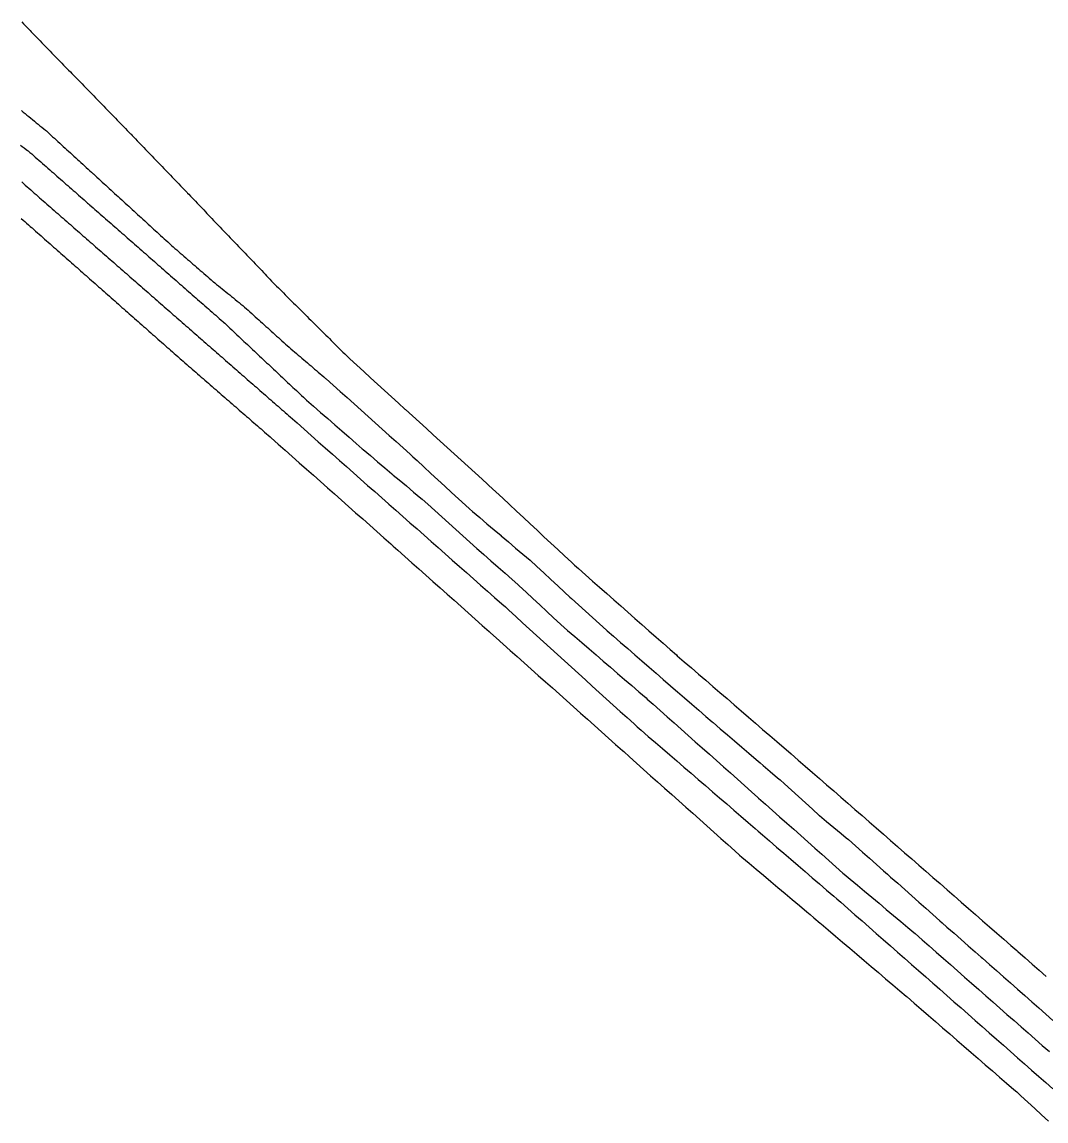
# Model space of a CAD drawing. Extents: x 6451167 to 6455043, y 1871096 to 1873438.
# Drawn here: x 6451594 to 6452021, y 1872598.3 to 1873056.3 of the extents above; entities that cross this region are included whole.
import ezdxf

# ---------------------------------------------------------------- set-up
doc = ezdxf.new("R2010")
doc.units = 0
doc.header["$LTSCALE"] = 100
doc.header["$MEASUREMENT"] = 0
for name, color, linetype in [('seg003', 1, 'CONTINUOUS'), ('seg008', 1, 'CONTINUOUS'), ('seg009', 1, 'CONTINUOUS')]:
    doc.layers.add(name, color=color, linetype=linetype)

msp = doc.modelspace()

# ---------------------------------------------------------------- linework, layer by layer
at = {"layer": 'seg003'}
for points in [[(6451730.67, 1872915.87), (6451733.57, 1872913.23), (6451736.47, 1872910.6), (6451739.37, 1872907.96), (6451742.27, 1872905.33), (6451745.18, 1872902.69), (6451748.08, 1872900.06), (6451750.98, 1872897.42), (6451753.68, 1872894.97), (6451753.88, 1872894.79), (6451756.78, 1872892.16), (6451759.68, 1872889.52), (6451762.59, 1872886.89), (6451765.49, 1872884.25), (6451768.39, 1872881.62), (6451771.29, 1872878.98), (6451774.19, 1872876.35), (6451777.1, 1872873.71), (6451780, 1872871.08), (6451782.9, 1872868.44), (6451785.8, 1872865.81), (6451788.15, 1872863.67), (6451788.7, 1872863.17), (6451791.57, 1872860.5), (6451794.43, 1872857.83), (6451797.3, 1872855.15), (6451800.17, 1872852.48), (6451803.04, 1872849.81), (6451805.91, 1872847.14), (6451808.77, 1872844.47), (6451811.64, 1872841.8), (6451814.51, 1872839.13), (6451817.38, 1872836.45), (6451820.25, 1872833.78), (6451823.11, 1872831.11), (6451824.32, 1872829.99), (6451826.02, 1872828.49), (6451828.97, 1872825.9), (6451831.91, 1872823.3), (6451834.85, 1872820.71), (6451837.79, 1872818.12), (6451840.73, 1872815.53), (6451843.67, 1872812.94), (6451846.61, 1872810.35), (6451849.55, 1872807.76), (6451852.49, 1872805.16), (6451855.43, 1872802.57), (6451858.37, 1872799.98), (6451861.31, 1872797.39), (6451864.25, 1872794.8), (6451866.85, 1872792.51), (6451867.2, 1872792.21), (6451870.16, 1872789.65), (6451873.13, 1872787.09), (6451876.1, 1872784.53), (6451879.07, 1872781.98), (6451882.04, 1872779.42), (6451885.01, 1872776.86), (6451887.98, 1872774.3), (6451890.95, 1872771.74), (6451893.92, 1872769.18), (6451896.89, 1872766.62), (6451899.85, 1872764.07), (6451902.82, 1872761.51), (6451905.79, 1872758.95), (6451908.76, 1872756.39), (6451911.73, 1872753.83), (6451912.56, 1872753.11), (6451914.69, 1872751.26), (6451917.65, 1872748.69), (6451920.61, 1872746.12), (6451923.56, 1872743.55), (6451926.52, 1872740.97), (6451929.48, 1872738.4), (6451932.44, 1872735.83), (6451935.39, 1872733.26), (6451938.35, 1872730.68), (6451941.31, 1872728.11), (6451944.27, 1872725.54), (6451947.22, 1872722.97), (6451950.18, 1872720.4), (6451953.14, 1872717.82), (6451956.09, 1872715.25), (6451959.05, 1872712.68), (6451959.3, 1872712.46), (6451962.01, 1872710.1), (6451964.96, 1872707.53), (6451967.91, 1872704.95), (6451970.87, 1872702.37), (6451973.82, 1872699.8), (6451976.77, 1872697.22), (6451979.73, 1872694.64), (6451982.68, 1872692.07), (6451985.63, 1872689.49), (6451988.59, 1872686.91), (6451991.54, 1872684.34), (6451994.49, 1872681.76), (6451997.45, 1872679.18), (6452000.4, 1872676.61), (6452003.35, 1872674.03), (6452006.31, 1872671.45), (6452008.77, 1872669.31), (6452009.26, 1872668.88), (6452012.21, 1872666.3), (6452015.17, 1872663.72), (6452018.12, 1872661.15), (6452021.07, 1872658.57)], [(6451720.77, 1872907.59), (6451723.69, 1872904.97), (6451726.61, 1872902.35), (6451729.53, 1872899.74), (6451732.45, 1872897.12), (6451735.38, 1872894.5), (6451738.3, 1872891.88), (6451741.22, 1872889.26), (6451744.14, 1872886.64), (6451747.07, 1872884.02), (6451749.99, 1872881.4), (6451752.91, 1872878.78), (6451755.83, 1872876.16), (6451756.99, 1872875.13), (6451758.73, 1872873.52), (6451761.61, 1872870.86), (6451764.5, 1872868.19), (6451767.38, 1872865.53), (6451770.26, 1872862.87), (6451773.15, 1872860.2), (6451776.03, 1872857.54), (6451778.91, 1872854.88), (6451780.54, 1872853.37), (6451781.84, 1872852.27), (6451784.84, 1872849.74), (6451787.84, 1872847.2), (6451790.83, 1872844.67), (6451793.73, 1872842.22), (6451793.83, 1872842.13), (6451796.83, 1872839.6), (6451799.83, 1872837.07), (6451802.82, 1872834.54), (6451805.82, 1872832.01), (6451805.86, 1872831.98), (6451808.71, 1872829.35), (6451811.59, 1872826.68), (6451814.47, 1872824.01), (6451817.35, 1872821.35), (6451820.23, 1872818.68), (6451822.48, 1872816.6), (6451823.11, 1872816.02), (6451826.02, 1872813.39), (6451828.94, 1872810.76), (6451831.85, 1872808.13), (6451834.76, 1872805.5), (6451837.67, 1872802.87), (6451838.01, 1872802.57), (6451840.63, 1872800.29), (6451843.59, 1872797.72), (6451846.55, 1872795.14), (6451849.52, 1872792.57), (6451852.48, 1872790), (6451855.45, 1872787.43), (6451858.41, 1872784.86), (6451861.37, 1872782.28), (6451864.34, 1872779.71), (6451864.58, 1872779.5), (6451867.31, 1872777.14), (6451870.27, 1872774.58), (6451873.24, 1872772.01), (6451876.21, 1872769.45), (6451879.18, 1872766.88), (6451881.75, 1872764.66), (6451882.15, 1872764.31), (6451885.13, 1872761.76), (6451888.12, 1872759.21), (6451891.1, 1872756.66), (6451894.08, 1872754.11), (6451897.07, 1872751.56), (6451900.05, 1872749.01), (6451901.83, 1872747.49), (6451903.03, 1872746.46), (6451906.01, 1872743.91), (6451909, 1872741.36), (6451910.1, 1872740.41), (6451911.93, 1872738.76), (6451914.84, 1872736.12), (6451917.75, 1872733.49), (6451920.66, 1872730.85), (6451923.57, 1872728.22), (6451926.4, 1872725.65), (6451926.48, 1872725.59), (6451929.5, 1872723.09), (6451932.53, 1872720.59), (6451935.56, 1872718.09), (6451937.66, 1872716.35), (6451938.55, 1872715.56), (6451941.49, 1872712.96), (6451944.43, 1872710.36), (6451947.37, 1872707.76), (6451950.28, 1872705.18), (6451950.3, 1872705.15), (6451953.24, 1872702.55), (6451954.87, 1872701.1), (6451956.18, 1872699.95), (6451959.12, 1872697.35), (6451962.05, 1872694.74), (6451964.99, 1872692.14), (6451967.93, 1872689.54), (6451970.86, 1872686.94), (6451973.8, 1872684.33), (6451976.74, 1872681.73), (6451977.69, 1872680.89), (6451979.68, 1872679.14), (6451982.63, 1872676.54), (6451985.58, 1872673.95), (6451988.52, 1872671.36), (6451991.47, 1872668.77), (6451993.98, 1872666.56), (6451994.42, 1872666.18), (6451997.36, 1872663.58), (6452000.31, 1872660.99), (6452003.26, 1872658.4), (6452006.2, 1872655.81), (6452009.13, 1872653.23), (6452009.15, 1872653.22), (6452012.08, 1872650.61), (6452015.01, 1872648), (6452017.94, 1872645.39), (6452020.87, 1872642.78), (6452023.8, 1872640.17)], [(6451712.6, 1872898.72), (6451715.56, 1872896.14), (6451718.52, 1872893.57), (6451721.48, 1872890.99), (6451724.44, 1872888.42), (6451727.4, 1872885.84), (6451730.36, 1872883.27), (6451733.33, 1872880.69), (6451735.9, 1872878.46), (6451736.29, 1872878.12), (6451739.27, 1872875.58), (6451742.26, 1872873.03), (6451745.24, 1872870.48), (6451748.23, 1872867.94), (6451748.76, 1872867.48), (6451751.24, 1872865.42), (6451754.26, 1872862.92), (6451757.28, 1872860.41), (6451760.29, 1872857.9), (6451760.9, 1872857.4), (6451763.23, 1872855.3), (6451766.14, 1872852.67), (6451769.06, 1872850.05), (6451771.97, 1872847.42), (6451774.88, 1872844.79), (6451777.8, 1872842.16), (6451780.71, 1872839.54), (6451783.63, 1872836.91), (6451784.43, 1872836.18), (6451786.57, 1872834.31), (6451789.52, 1872831.73), (6451792.48, 1872829.15), (6451795.43, 1872826.57), (6451798.38, 1872823.98), (6451800.78, 1872821.89), (6451801.32, 1872821.38), (6451804.19, 1872818.71), (6451807.06, 1872816.03), (6451809.93, 1872813.35), (6451812.8, 1872810.68), (6451815.67, 1872808), (6451818.53, 1872805.33), (6451818.6, 1872805.27), (6451821.5, 1872802.76), (6451824.48, 1872800.2), (6451827.45, 1872797.64), (6451830.42, 1872795.08), (6451833.39, 1872792.52), (6451836.37, 1872789.96), (6451839.34, 1872787.4), (6451842.31, 1872784.84), (6451845.28, 1872782.28), (6451848.26, 1872779.72), (6451851.23, 1872777.16), (6451854.2, 1872774.59), (6451854.73, 1872774.14), (6451857.14, 1872772), (6451860.07, 1872769.39), (6451863, 1872766.78), (6451865.94, 1872764.17), (6451868.87, 1872761.57), (6451871.8, 1872758.96), (6451874.73, 1872756.35), (6451877.66, 1872753.75), (6451880.6, 1872751.14), (6451883.53, 1872748.53), (6451886.46, 1872745.92), (6451889.39, 1872743.32), (6451892.32, 1872740.71), (6451895.25, 1872738.1), (6451898.19, 1872735.5), (6451900.83, 1872733.15), (6451901.12, 1872732.89), (6451904.05, 1872730.28), (6451906.98, 1872727.68), (6451909.91, 1872725.07), (6451912.85, 1872722.46), (6451915.78, 1872719.85), (6451918.71, 1872717.25), (6451921.64, 1872714.64), (6451924.57, 1872712.03), (6451927.51, 1872709.43), (6451930.44, 1872706.82), (6451933.37, 1872704.21), (6451936.3, 1872701.6), (6451936.81, 1872701.15), (6451939.3, 1872699.07), (6451942.31, 1872696.56), (6451945.32, 1872694.04), (6451948.33, 1872691.53), (6451951.34, 1872689.01), (6451954.35, 1872686.5), (6451957.36, 1872683.98), (6451960.37, 1872681.46), (6451963.38, 1872678.95), (6451965.83, 1872676.9), (6451966.38, 1872676.42), (6451969.33, 1872673.83), (6451972.28, 1872671.24), (6451975.22, 1872668.65), (6451978.17, 1872666.06), (6451981.12, 1872663.47), (6451984.07, 1872660.88), (6451987.01, 1872658.29), (6451989.96, 1872655.7), (6451992.91, 1872653.11), (6451995.85, 1872650.52), (6451998.8, 1872647.93), (6451998.88, 1872647.86), (6452001.75, 1872645.34), (6452004.69, 1872642.75), (6452007.64, 1872640.16), (6452010.59, 1872637.57), (6452013.54, 1872634.98), (6452016.48, 1872632.39), (6452019.43, 1872629.8), (6452022.38, 1872627.21)], [(6451705.76, 1872891.76), (6451708.7, 1872889.17), (6451711.65, 1872886.57), (6451714.59, 1872883.97), (6451717.53, 1872881.37), (6451720.47, 1872878.78), (6451723.41, 1872876.18), (6451726.36, 1872873.58), (6451729.3, 1872870.99), (6451732.24, 1872868.39), (6451735.18, 1872865.79), (6451738.12, 1872863.19), (6451741.06, 1872860.6), (6451744.01, 1872858), (6451746.84, 1872855.5), (6451746.95, 1872855.4), (6451749.89, 1872852.81), (6451752.83, 1872850.21), (6451755.77, 1872847.61), (6451758.72, 1872845.01), (6451761.66, 1872842.42), (6451764.6, 1872839.82), (6451767.54, 1872837.22), (6451770.48, 1872834.63), (6451773.42, 1872832.03), (6451776.37, 1872829.43), (6451779.31, 1872826.84), (6451782.25, 1872824.24), (6451785.19, 1872821.64), (6451788.13, 1872819.04), (6451791.07, 1872816.45), (6451794.02, 1872813.85), (6451795.55, 1872812.5), (6451796.94, 1872811.23), (6451799.85, 1872808.59), (6451802.75, 1872805.96), (6451805.65, 1872803.32), (6451808.56, 1872800.68), (6451811.46, 1872798.04), (6451814.37, 1872795.4), (6451817.27, 1872792.76), (6451820.18, 1872790.12), (6451823.08, 1872787.48), (6451825.99, 1872784.85), (6451828.89, 1872782.21), (6451831.8, 1872779.57), (6451834.7, 1872776.93), (6451837.61, 1872774.29), (6451840.51, 1872771.65), (6451843.41, 1872769.01), (6451846.32, 1872766.38), (6451849.22, 1872763.74), (6451850.54, 1872762.54), (6451852.17, 1872761.14), (6451855.14, 1872758.58), (6451858.11, 1872756.02), (6451861.09, 1872753.46), (6451864.06, 1872750.9), (6451867.03, 1872748.33), (6451870, 1872745.77), (6451872.98, 1872743.21), (6451875.95, 1872740.65), (6451878.92, 1872738.09), (6451881.9, 1872735.53), (6451884.87, 1872732.97), (6451887.84, 1872730.41), (6451890.82, 1872727.84), (6451893.79, 1872725.28), (6451896.76, 1872722.72), (6451899.74, 1872720.16), (6451900.92, 1872719.14), (6451902.71, 1872717.6), (6451905.68, 1872715.04), (6451908.66, 1872712.48), (6451911.63, 1872709.92), (6451914.61, 1872707.36), (6451917.58, 1872704.8), (6451920.55, 1872702.24), (6451923.53, 1872699.68), (6451926.5, 1872697.12), (6451929.48, 1872694.56), (6451932.45, 1872692), (6451933.77, 1872690.87), (6451935.41, 1872689.43), (6451938.36, 1872686.84), (6451941.31, 1872684.25), (6451944.26, 1872681.66), (6451947.21, 1872679.07), (6451950.16, 1872676.48), (6451953.11, 1872673.9), (6451956.06, 1872671.31), (6451959.01, 1872668.72), (6451961.96, 1872666.13), (6451964.91, 1872663.54), (6451967.86, 1872660.95), (6451970.81, 1872658.36), (6451973.75, 1872655.78), (6451974.5, 1872655.12), (6451976.7, 1872653.18), (6451979.65, 1872650.59), (6451982.59, 1872648), (6451985.53, 1872645.4), (6451988.48, 1872642.81), (6451991.42, 1872640.21), (6451994.37, 1872637.62), (6451997.31, 1872635.03), (6452000.26, 1872632.43), (6452003.2, 1872629.84), (6452006.15, 1872627.25), (6452009.09, 1872624.65), (6452012.04, 1872622.06), (6452014.98, 1872619.46), (6452017.93, 1872616.87), (6452020.87, 1872614.28), (6452023.82, 1872611.68)], [(6451697.89, 1872883), (6451700.82, 1872880.4), (6451703.76, 1872877.8), (6451706.69, 1872875.2), (6451709.63, 1872872.59), (6451712.57, 1872869.99), (6451715.5, 1872867.39), (6451718.44, 1872864.79), (6451721.37, 1872862.19), (6451724.31, 1872859.59), (6451727.24, 1872856.98), (6451730.18, 1872854.38), (6451733.11, 1872851.78), (6451736.05, 1872849.18), (6451738.98, 1872846.58), (6451741.92, 1872843.98), (6451744.85, 1872841.37), (6451747.79, 1872838.77), (6451748.8, 1872837.87), (6451750.72, 1872836.17), (6451753.65, 1872833.56), (6451756.58, 1872830.95), (6451759.51, 1872828.34), (6451762.44, 1872825.73), (6451765.36, 1872823.12), (6451768.29, 1872820.51), (6451771.22, 1872817.9), (6451774.15, 1872815.29), (6451777.08, 1872812.68), (6451780.01, 1872810.07), (6451782.93, 1872807.46), (6451785.86, 1872804.85), (6451788.79, 1872802.24), (6451789.33, 1872801.76), (6451791.72, 1872799.63), (6451794.65, 1872797.02), (6451797.57, 1872794.41), (6451800.5, 1872791.8), (6451803.43, 1872789.19), (6451806.35, 1872786.58), (6451809.28, 1872783.96), (6451812.21, 1872781.35), (6451815.13, 1872778.74), (6451818.06, 1872776.13), (6451820.99, 1872773.52), (6451823.91, 1872770.91), (6451826.84, 1872768.3), (6451829.77, 1872765.69), (6451832.7, 1872763.07), (6451835.62, 1872760.46), (6451838.55, 1872757.85), (6451841.48, 1872755.24), (6451844.4, 1872752.63), (6451844.87, 1872752.21), (6451847.33, 1872750.02), (6451850.26, 1872747.41), (6451853.18, 1872744.8), (6451856.11, 1872742.18), (6451859.04, 1872739.57), (6451861.96, 1872736.96), (6451864.89, 1872734.35), (6451867.82, 1872731.74), (6451870.75, 1872729.13), (6451873.67, 1872726.52), (6451876.6, 1872723.91), (6451879.53, 1872721.29), (6451882.45, 1872718.68), (6451885.38, 1872716.07), (6451888.31, 1872713.46), (6451891.23, 1872710.85), (6451893.18, 1872709.11), (6451894.19, 1872708.27), (6451897.18, 1872705.74), (6451900.18, 1872703.21), (6451903.18, 1872700.68), (6451906.18, 1872698.15), (6451909.18, 1872695.62), (6451912.18, 1872693.1), (6451915.18, 1872690.57), (6451918.18, 1872688.04), (6451921.18, 1872685.51), (6451922.62, 1872684.29), (6451924.17, 1872682.98), (6451926.82, 1872680.76), (6451927.17, 1872680.45), (6451930.16, 1872677.91), (6451933.15, 1872675.37), (6451936.14, 1872672.84), (6451939.13, 1872670.3), (6451942.12, 1872667.76), (6451945.11, 1872665.22), (6451948.1, 1872662.68), (6451951.09, 1872660.14), (6451954.08, 1872657.6), (6451957.07, 1872655.06), (6451960.06, 1872652.52), (6451962.6, 1872650.36), (6451963.04, 1872649.98), (6451966.01, 1872647.41), (6451968.97, 1872644.84), (6451971.94, 1872642.27), (6451974.9, 1872639.71), (6451977.87, 1872637.14), (6451980.83, 1872634.57), (6451983.8, 1872632), (6451986.77, 1872629.44), (6451989.73, 1872626.87), (6451992.7, 1872624.3), (6451995.66, 1872621.73), (6451998.63, 1872619.17), (6452001.59, 1872616.6), (6452004.56, 1872614.03), (6452007.52, 1872611.46), (6452008.76, 1872610.39), (6452010.45, 1872608.85), (6452013.35, 1872606.21), (6452016.25, 1872603.57), (6452019.15, 1872600.93), (6452022.05, 1872598.29)]]:
    msp.add_lwpolyline(points, dxfattribs=at)
at = {"layer": 'seg008'}
for points in [[(6451593.76, 1873019.39), (6451594.53, 1873018.76), (6451595.31, 1873018.12), (6451596.08, 1873017.49), (6451596.85, 1873016.86), (6451597.63, 1873016.22), (6451598.4, 1873015.59), (6451599.17, 1873014.95), (6451599.95, 1873014.32), (6451600.72, 1873013.69), (6451601.49, 1873013.05), (6451602.27, 1873012.42), (6451603.04, 1873011.79), (6451603.82, 1873011.15), (6451604.15, 1873010.88), (6451604.57, 1873010.5), (6451605.31, 1873009.82), (6451606.05, 1873009.15), (6451606.78, 1873008.47), (6451607.52, 1873007.8), (6451608.26, 1873007.12), (6451609, 1873006.45), (6451609.74, 1873005.77), (6451610.47, 1873005.1), (6451611.21, 1873004.42), (6451611.95, 1873003.75), (6451612.69, 1873003.07), (6451613.43, 1873002.4), (6451614.16, 1873001.72), (6451614.9, 1873001.05), (6451615.64, 1873000.37), (6451616.38, 1872999.7), (6451617.12, 1872999.03), (6451617.85, 1872998.35), (6451618.59, 1872997.68), (6451619.33, 1872997), (6451620.07, 1872996.33), (6451620.81, 1872995.65), (6451621.54, 1872994.98), (6451622.28, 1872994.3), (6451623.02, 1872993.63), (6451623.69, 1872993.02), (6451623.76, 1872992.95), (6451624.5, 1872992.28), (6451625.23, 1872991.6), (6451625.97, 1872990.93), (6451626.71, 1872990.25), (6451627.45, 1872989.58), (6451628.19, 1872988.9), (6451628.93, 1872988.23), (6451629.66, 1872987.55), (6451630.4, 1872986.88), (6451631.14, 1872986.21), (6451631.88, 1872985.53), (6451632.62, 1872984.86), (6451633.35, 1872984.18), (6451634.09, 1872983.51), (6451634.83, 1872982.83), (6451635.57, 1872982.16), (6451636.31, 1872981.48), (6451636.47, 1872981.33), (6451637.04, 1872980.81), (6451637.78, 1872980.13), (6451638.52, 1872979.46), (6451639.26, 1872978.78), (6451640, 1872978.11), (6451640.73, 1872977.43), (6451641.47, 1872976.76), (6451642.21, 1872976.08), (6451642.95, 1872975.41), (6451643.69, 1872974.74), (6451644.42, 1872974.06), (6451645.16, 1872973.39), (6451645.9, 1872972.71), (6451646.64, 1872972.04), (6451647.38, 1872971.36), (6451648.12, 1872970.69), (6451648.85, 1872970.01), (6451649.59, 1872969.34), (6451650.33, 1872968.66), (6451651.07, 1872967.99), (6451651.81, 1872967.31), (6451652.54, 1872966.64), (6451653.28, 1872965.96), (6451654.02, 1872965.29), (6451654.76, 1872964.61), (6451655.5, 1872963.94), (6451656.23, 1872963.26), (6451656.35, 1872963.15), (6451656.99, 1872962.61), (6451657.74, 1872961.95), (6451658.5, 1872961.29), (6451659.25, 1872960.64), (6451660.01, 1872959.98), (6451660.76, 1872959.33), (6451661.52, 1872958.67), (6451662.27, 1872958.02), (6451663.03, 1872957.36), (6451663.78, 1872956.71), (6451664.54, 1872956.05), (6451665.29, 1872955.39), (6451666.05, 1872954.74), (6451666.8, 1872954.08), (6451667.56, 1872953.43), (6451668.31, 1872952.77), (6451669.07, 1872952.12), (6451669.82, 1872951.46), (6451670.58, 1872950.8), (6451671.33, 1872950.15), (6451672.09, 1872949.49), (6451672.84, 1872948.84), (6451673.6, 1872948.18), (6451673.89, 1872947.93), (6451674.37, 1872947.54), (6451675.14, 1872946.91), (6451675.92, 1872946.29), (6451676.7, 1872945.66), (6451677.48, 1872945.03), (6451678.26, 1872944.4), (6451679.03, 1872943.77), (6451679.81, 1872943.14), (6451680.59, 1872942.51), (6451681.37, 1872941.89), (6451682.14, 1872941.26), (6451682.92, 1872940.63), (6451683.7, 1872940), (6451684.48, 1872939.37), (6451685.26, 1872938.74), (6451686.03, 1872938.11), (6451686.63, 1872937.63), (6451686.8, 1872937.48), (6451687.54, 1872936.8), (6451688.29, 1872936.13), (6451689.03, 1872935.46), (6451689.77, 1872934.79), (6451690.51, 1872934.12), (6451691.25, 1872933.45), (6451691.99, 1872932.78), (6451692.74, 1872932.11), (6451693.48, 1872931.44), (6451694.22, 1872930.77), (6451694.96, 1872930.1), (6451695.7, 1872929.43), (6451696.44, 1872928.76), (6451697.19, 1872928.08), (6451697.93, 1872927.41), (6451698.67, 1872926.74), (6451699.41, 1872926.07), (6451700.15, 1872925.4), (6451700.89, 1872924.73), (6451701.64, 1872924.06), (6451702.38, 1872923.39), (6451703.12, 1872922.72), (6451703.84, 1872922.06), (6451703.86, 1872922.05), (6451704.62, 1872921.4), (6451705.38, 1872920.75), (6451706.14, 1872920.1), (6451706.9, 1872919.45), (6451707.66, 1872918.8), (6451708.42, 1872918.15), (6451709.18, 1872917.5), (6451709.94, 1872916.85), (6451710.7, 1872916.2), (6451711.46, 1872915.55), (6451712.22, 1872914.9), (6451712.98, 1872914.25), (6451713.74, 1872913.6), (6451714.5, 1872912.95), (6451715.26, 1872912.3), (6451716.02, 1872911.65), (6451716.78, 1872911), (6451717.54, 1872910.35), (6451718.3, 1872909.7), (6451719.06, 1872909.05), (6451719.82, 1872908.4), (6451720.58, 1872907.75), (6451720.77, 1872907.59)], [(6451593.31, 1873004.93), (6451594.12, 1873004.35), (6451594.93, 1873003.77), (6451595.75, 1873003.19), (6451596.33, 1873002.78), (6451596.54, 1873002.59), (6451597.3, 1873001.93), (6451598.05, 1873001.27), (6451598.8, 1873000.61), (6451599.55, 1872999.95), (6451600.31, 1872999.29), (6451601.06, 1872998.63), (6451601.81, 1872997.97), (6451602.56, 1872997.31), (6451603.31, 1872996.65), (6451604.07, 1872996), (6451604.82, 1872995.34), (6451605.57, 1872994.68), (6451606.32, 1872994.02), (6451607.07, 1872993.36), (6451607.83, 1872992.7), (6451608.58, 1872992.04), (6451609.33, 1872991.38), (6451610.08, 1872990.72), (6451610.83, 1872990.06), (6451611.59, 1872989.41), (6451612.34, 1872988.75), (6451613.09, 1872988.09), (6451613.84, 1872987.43), (6451614.59, 1872986.77), (6451615.35, 1872986.11), (6451616.1, 1872985.45), (6451616.85, 1872984.79), (6451617.6, 1872984.13), (6451618.36, 1872983.47), (6451619.11, 1872982.81), (6451619.86, 1872982.16), (6451620.61, 1872981.5), (6451621.36, 1872980.84), (6451622.12, 1872980.18), (6451622.32, 1872980), (6451622.87, 1872979.52), (6451623.62, 1872978.86), (6451624.37, 1872978.2), (6451625.12, 1872977.54), (6451625.88, 1872976.88), (6451626.63, 1872976.22), (6451627.38, 1872975.56), (6451628.13, 1872974.91), (6451628.88, 1872974.25), (6451629.64, 1872973.59), (6451630.39, 1872972.93), (6451631.14, 1872972.27), (6451631.89, 1872971.61), (6451632.64, 1872970.95), (6451633.4, 1872970.29), (6451634.15, 1872969.63), (6451634.9, 1872968.97), (6451635.65, 1872968.31), (6451636.4, 1872967.66), (6451637.16, 1872967), (6451637.91, 1872966.34), (6451638.66, 1872965.68), (6451639.41, 1872965.02), (6451640.17, 1872964.36), (6451640.92, 1872963.7), (6451641.67, 1872963.04), (6451642.42, 1872962.38), (6451643.17, 1872961.72), (6451643.93, 1872961.06), (6451644.68, 1872960.41), (6451645.43, 1872959.75), (6451646.18, 1872959.09), (6451646.93, 1872958.43), (6451647.69, 1872957.77), (6451648.44, 1872957.11), (6451649.19, 1872956.45), (6451649.94, 1872955.79), (6451650.69, 1872955.13), (6451651.45, 1872954.47), (6451652.2, 1872953.81), (6451652.95, 1872953.16), (6451653.7, 1872952.5), (6451654.45, 1872951.84), (6451655.21, 1872951.18), (6451655.96, 1872950.52), (6451656.71, 1872949.86), (6451657.46, 1872949.2), (6451658.22, 1872948.54), (6451658.97, 1872947.88), (6451659.72, 1872947.22), (6451660.47, 1872946.57), (6451661.22, 1872945.91), (6451661.98, 1872945.25), (6451662.73, 1872944.59), (6451663.48, 1872943.93), (6451664.23, 1872943.27), (6451664.98, 1872942.61), (6451665.74, 1872941.95), (6451666.49, 1872941.29), (6451667.24, 1872940.63), (6451667.99, 1872939.97), (6451668.74, 1872939.32), (6451669.5, 1872938.66), (6451670.25, 1872938), (6451671, 1872937.34), (6451671.75, 1872936.68), (6451672.5, 1872936.02), (6451673.26, 1872935.36), (6451674.01, 1872934.7), (6451674.76, 1872934.04), (6451675.51, 1872933.38), (6451676.26, 1872932.72), (6451677.02, 1872932.07), (6451677.77, 1872931.41), (6451678.03, 1872931.18), (6451678.51, 1872930.73), (6451679.23, 1872930.05), (6451679.96, 1872929.36), (6451680.69, 1872928.68), (6451681.42, 1872927.99), (6451682.15, 1872927.31), (6451682.88, 1872926.62), (6451683.61, 1872925.94), (6451684.34, 1872925.25), (6451685.07, 1872924.57), (6451685.8, 1872923.89), (6451686.53, 1872923.2), (6451687.25, 1872922.52), (6451687.98, 1872921.83), (6451688.71, 1872921.15), (6451689.44, 1872920.46), (6451690.17, 1872919.78), (6451690.9, 1872919.09), (6451691.63, 1872918.41), (6451692.36, 1872917.72), (6451693.09, 1872917.04), (6451693.82, 1872916.36), (6451694.54, 1872915.67), (6451695.27, 1872914.99), (6451696, 1872914.3), (6451696.73, 1872913.62), (6451697.46, 1872912.93), (6451698.19, 1872912.25), (6451698.92, 1872911.56), (6451699.65, 1872910.88), (6451700.38, 1872910.2), (6451701.11, 1872909.51), (6451701.83, 1872908.83), (6451702.56, 1872908.14), (6451703.29, 1872907.46), (6451704.02, 1872906.77), (6451704.75, 1872906.09), (6451705.48, 1872905.4), (6451706.21, 1872904.72), (6451706.94, 1872904.03), (6451707.67, 1872903.35), (6451708.4, 1872902.67), (6451709.12, 1872901.98), (6451709.85, 1872901.3), (6451710.58, 1872900.61), (6451711.31, 1872899.93), (6451712.04, 1872899.24), (6451712.6, 1872898.72)], [(6451593.87, 1872989.63), (6451594.61, 1872988.97), (6451595.36, 1872988.31), (6451596.11, 1872987.65), (6451596.86, 1872986.99), (6451597.61, 1872986.32), (6451598.36, 1872985.66), (6451599.11, 1872985), (6451599.86, 1872984.34), (6451600.61, 1872983.68), (6451601.36, 1872983.01), (6451601.99, 1872982.46), (6451602.11, 1872982.35), (6451602.86, 1872981.69), (6451603.62, 1872981.04), (6451604.37, 1872980.38), (6451605.12, 1872979.72), (6451605.88, 1872979.06), (6451606.63, 1872978.4), (6451607.38, 1872977.75), (6451608.13, 1872977.09), (6451608.89, 1872976.43), (6451609.64, 1872975.77), (6451610.39, 1872975.11), (6451611.15, 1872974.46), (6451611.9, 1872973.8), (6451612.65, 1872973.14), (6451613.41, 1872972.48), (6451614.16, 1872971.82), (6451614.91, 1872971.17), (6451615.66, 1872970.51), (6451616.42, 1872969.85), (6451617.17, 1872969.19), (6451617.92, 1872968.53), (6451618.68, 1872967.87), (6451619.43, 1872967.22), (6451620.18, 1872966.56), (6451620.93, 1872965.9), (6451621.69, 1872965.24), (6451622.44, 1872964.58), (6451623.19, 1872963.93), (6451623.95, 1872963.27), (6451624.7, 1872962.61), (6451625.45, 1872961.95), (6451626.21, 1872961.29), (6451626.96, 1872960.64), (6451627.71, 1872959.98), (6451628.46, 1872959.32), (6451629.22, 1872958.66), (6451629.97, 1872958), (6451630.72, 1872957.35), (6451631.48, 1872956.69), (6451632.23, 1872956.03), (6451632.98, 1872955.37), (6451633.73, 1872954.71), (6451634.49, 1872954.06), (6451635.24, 1872953.4), (6451635.99, 1872952.74), (6451636.75, 1872952.08), (6451637.5, 1872951.42), (6451638.25, 1872950.76), (6451639.01, 1872950.11), (6451639.76, 1872949.45), (6451640.51, 1872948.79), (6451641.26, 1872948.13), (6451642.02, 1872947.47), (6451642.77, 1872946.82), (6451643.52, 1872946.16), (6451644.28, 1872945.5), (6451645.03, 1872944.84), (6451645.78, 1872944.18), (6451646.54, 1872943.53), (6451647.29, 1872942.87), (6451648.04, 1872942.21), (6451648.79, 1872941.55), (6451649.55, 1872940.89), (6451650.3, 1872940.24), (6451651.05, 1872939.58), (6451651.81, 1872938.92), (6451652.56, 1872938.26), (6451653.31, 1872937.6), (6451654.06, 1872936.95), (6451654.82, 1872936.29), (6451655.57, 1872935.63), (6451656.32, 1872934.97), (6451657.08, 1872934.31), (6451657.83, 1872933.66), (6451658.58, 1872933), (6451659.34, 1872932.34), (6451660.09, 1872931.68), (6451660.84, 1872931.02), (6451661.59, 1872930.36), (6451662.35, 1872929.71), (6451663.1, 1872929.05), (6451663.85, 1872928.39), (6451664.61, 1872927.73), (6451665.36, 1872927.07), (6451666.11, 1872926.42), (6451666.87, 1872925.76), (6451667.62, 1872925.1), (6451668.37, 1872924.44), (6451669.12, 1872923.78), (6451669.88, 1872923.13), (6451670.63, 1872922.47), (6451671.38, 1872921.81), (6451672.14, 1872921.15), (6451672.89, 1872920.49), (6451673.64, 1872919.84), (6451674.39, 1872919.18), (6451675.15, 1872918.52), (6451675.9, 1872917.86), (6451676.65, 1872917.2), (6451677.41, 1872916.55), (6451678.16, 1872915.89), (6451678.91, 1872915.23), (6451679.67, 1872914.57), (6451680.42, 1872913.91), (6451681.17, 1872913.26), (6451681.92, 1872912.6), (6451682.68, 1872911.94), (6451683.43, 1872911.28), (6451684.18, 1872910.62), (6451684.94, 1872909.96), (6451685.69, 1872909.31), (6451686.44, 1872908.65), (6451687.19, 1872907.99), (6451687.95, 1872907.33), (6451688.7, 1872906.67), (6451689.45, 1872906.02), (6451690.21, 1872905.36), (6451690.96, 1872904.7), (6451691.71, 1872904.04), (6451692.47, 1872903.38), (6451693.22, 1872902.73), (6451693.97, 1872902.07), (6451694.72, 1872901.41), (6451695.48, 1872900.75), (6451696.23, 1872900.09), (6451696.98, 1872899.44), (6451697.74, 1872898.78), (6451698.49, 1872898.12), (6451699.24, 1872897.46), (6451700, 1872896.8), (6451700.75, 1872896.15), (6451701.5, 1872895.49), (6451702.25, 1872894.83), (6451703.01, 1872894.17), (6451703.76, 1872893.51), (6451704.51, 1872892.85), (6451705.27, 1872892.2), (6451705.76, 1872891.76)], [(6451593.68, 1872974.39), (6451594.43, 1872973.73), (6451595.18, 1872973.07), (6451595.93, 1872972.41), (6451596.68, 1872971.75), (6451597.44, 1872971.09), (6451597.95, 1872970.64), (6451598.19, 1872970.43), (6451598.94, 1872969.77), (6451599.69, 1872969.11), (6451600.44, 1872968.45), (6451601.19, 1872967.79), (6451601.94, 1872967.13), (6451602.69, 1872966.46), (6451603.44, 1872965.8), (6451604.19, 1872965.14), (6451604.94, 1872964.48), (6451605.69, 1872963.82), (6451606.44, 1872963.16), (6451607.19, 1872962.49), (6451607.94, 1872961.83), (6451608.69, 1872961.17), (6451609.44, 1872960.51), (6451610.19, 1872959.85), (6451610.94, 1872959.19), (6451611.69, 1872958.53), (6451612.44, 1872957.86), (6451613.19, 1872957.2), (6451613.94, 1872956.54), (6451614.69, 1872955.88), (6451615.44, 1872955.22), (6451616.19, 1872954.56), (6451616.94, 1872953.9), (6451617.69, 1872953.23), (6451618.44, 1872952.57), (6451619.19, 1872951.91), (6451619.94, 1872951.25), (6451620.69, 1872950.59), (6451621.44, 1872949.93), (6451622.19, 1872949.27), (6451622.94, 1872948.6), (6451623.69, 1872947.94), (6451624.44, 1872947.28), (6451625.19, 1872946.62), (6451625.94, 1872945.96), (6451626.69, 1872945.3), (6451627.44, 1872944.64), (6451628.19, 1872943.97), (6451628.94, 1872943.31), (6451629.69, 1872942.65), (6451630.44, 1872941.99), (6451631.19, 1872941.33), (6451631.94, 1872940.67), (6451632.69, 1872940.01), (6451633.44, 1872939.34), (6451634.19, 1872938.68), (6451634.94, 1872938.02), (6451635.69, 1872937.36), (6451636.44, 1872936.7), (6451637.19, 1872936.04), (6451637.94, 1872935.37), (6451638.69, 1872934.71), (6451639.44, 1872934.05), (6451640.19, 1872933.39), (6451640.93, 1872932.73), (6451641.68, 1872932.07), (6451642.43, 1872931.41), (6451643.18, 1872930.74), (6451643.93, 1872930.08), (6451644.68, 1872929.42), (6451645.43, 1872928.76), (6451646.18, 1872928.1), (6451646.93, 1872927.44), (6451647.68, 1872926.78), (6451648.43, 1872926.11), (6451649.18, 1872925.45), (6451649.93, 1872924.79), (6451650.68, 1872924.13), (6451651.43, 1872923.47), (6451652.18, 1872922.81), (6451652.93, 1872922.15), (6451653.68, 1872921.48), (6451654.43, 1872920.82), (6451655.18, 1872920.16), (6451655.93, 1872919.5), (6451656.68, 1872918.84), (6451657.43, 1872918.18), (6451658.18, 1872917.52), (6451658.93, 1872916.85), (6451659.68, 1872916.19), (6451660, 1872915.92), (6451660.44, 1872915.53), (6451661.19, 1872914.88), (6451661.95, 1872914.22), (6451662.7, 1872913.57), (6451663.46, 1872912.91), (6451664.21, 1872912.26), (6451664.97, 1872911.6), (6451665.72, 1872910.94), (6451666.48, 1872910.29), (6451667.23, 1872909.63), (6451667.99, 1872908.98), (6451668.74, 1872908.32), (6451669.5, 1872907.66), (6451670.25, 1872907.01), (6451671.01, 1872906.35), (6451671.76, 1872905.7), (6451672.52, 1872905.04), (6451673.27, 1872904.39), (6451674.03, 1872903.73), (6451674.78, 1872903.07), (6451675.54, 1872902.42), (6451676.29, 1872901.76), (6451677.05, 1872901.11), (6451677.8, 1872900.45), (6451678.56, 1872899.79), (6451679.31, 1872899.14), (6451680.07, 1872898.48), (6451680.82, 1872897.83), (6451681.58, 1872897.17), (6451682.33, 1872896.52), (6451683.09, 1872895.86), (6451683.84, 1872895.2), (6451684.59, 1872894.55), (6451685.35, 1872893.89), (6451686.1, 1872893.24), (6451686.86, 1872892.58), (6451687.61, 1872891.93), (6451688.37, 1872891.27), (6451689.12, 1872890.61), (6451689.88, 1872889.96), (6451690.63, 1872889.3), (6451691.39, 1872888.65), (6451692.14, 1872887.99), (6451692.9, 1872887.33), (6451693.65, 1872886.68), (6451694.41, 1872886.02), (6451695.16, 1872885.37), (6451695.92, 1872884.71), (6451696.67, 1872884.06), (6451697.43, 1872883.4), (6451697.89, 1872883)]]:
    msp.add_lwpolyline(points, dxfattribs=at)
at = {"layer": 'seg009'}
msp.add_lwpolyline([(6451593.95, 1873056.28), (6451594.64, 1873055.56), (6451595.33, 1873054.84), (6451596.02, 1873054.11), (6451596.72, 1873053.39), (6451597.41, 1873052.67), (6451597.86, 1873052.2), (6451598.1, 1873051.95), (6451598.8, 1873051.23), (6451599.5, 1873050.52), (6451600.19, 1873049.8), (6451600.89, 1873049.08), (6451601.59, 1873048.37), (6451602.29, 1873047.65), (6451602.98, 1873046.93), (6451603.68, 1873046.22), (6451604.38, 1873045.5), (6451605.08, 1873044.78), (6451605.78, 1873044.07), (6451606.47, 1873043.35), (6451607.17, 1873042.63), (6451607.87, 1873041.92), (6451608.57, 1873041.2), (6451609.26, 1873040.49), (6451609.96, 1873039.77), (6451610.66, 1873039.05), (6451611.36, 1873038.34), (6451612.05, 1873037.62), (6451612.75, 1873036.9), (6451613.45, 1873036.19), (6451614.15, 1873035.47), (6451614.84, 1873034.75), (6451615.54, 1873034.04), (6451616.24, 1873033.32), (6451616.94, 1873032.6), (6451617.64, 1873031.89), (6451618.33, 1873031.17), (6451619.03, 1873030.46), (6451619.73, 1873029.74), (6451620.43, 1873029.02), (6451621.12, 1873028.31), (6451621.82, 1873027.59), (6451622.52, 1873026.87), (6451623.22, 1873026.16), (6451623.91, 1873025.44), (6451624.61, 1873024.72), (6451625.31, 1873024.01), (6451626.01, 1873023.29), (6451626.7, 1873022.57), (6451627.4, 1873021.86), (6451628.1, 1873021.14), (6451628.8, 1873020.43), (6451629.5, 1873019.71), (6451630.19, 1873018.99), (6451630.89, 1873018.28), (6451631.59, 1873017.56), (6451632.29, 1873016.84), (6451632.98, 1873016.13), (6451633.68, 1873015.41), (6451634.38, 1873014.69), (6451635.08, 1873013.98), (6451635.77, 1873013.26), (6451636.47, 1873012.54), (6451637.17, 1873011.83), (6451637.87, 1873011.11), (6451638.56, 1873010.39), (6451639.26, 1873009.68), (6451639.45, 1873009.48), (6451639.96, 1873008.96), (6451640.65, 1873008.24), (6451641.34, 1873007.52), (6451642.04, 1873006.8), (6451642.73, 1873006.08), (6451643.42, 1873005.36), (6451644.12, 1873004.64), (6451644.81, 1873003.92), (6451645.5, 1873003.19), (6451646.2, 1873002.47), (6451646.89, 1873001.75), (6451647.58, 1873001.03), (6451648.28, 1873000.31), (6451648.97, 1872999.59), (6451649.66, 1872998.87), (6451650.36, 1872998.15), (6451651.05, 1872997.43), (6451651.74, 1872996.71), (6451652.44, 1872995.99), (6451653.13, 1872995.27), (6451653.82, 1872994.55), (6451654.52, 1872993.83), (6451655.21, 1872993.11), (6451655.9, 1872992.39), (6451656.6, 1872991.67), (6451657.29, 1872990.94), (6451657.98, 1872990.22), (6451658.68, 1872989.5), (6451659.37, 1872988.78), (6451660.07, 1872988.06), (6451660.76, 1872987.34), (6451661.45, 1872986.62), (6451662.15, 1872985.9), (6451662.84, 1872985.18), (6451663, 1872985.01), (6451663.53, 1872984.46), (6451664.22, 1872983.74), (6451664.91, 1872983.01), (6451665.6, 1872982.29), (6451666.29, 1872981.57), (6451666.99, 1872980.84), (6451667.68, 1872980.12), (6451668.37, 1872979.4), (6451669.06, 1872978.68), (6451669.75, 1872977.95), (6451670.44, 1872977.23), (6451671.13, 1872976.51), (6451671.82, 1872975.78), (6451672.51, 1872975.06), (6451673.21, 1872974.34), (6451673.9, 1872973.62), (6451674.59, 1872972.89), (6451675.28, 1872972.17), (6451675.97, 1872971.45), (6451676.66, 1872970.73), (6451677.35, 1872970), (6451678.04, 1872969.28), (6451678.73, 1872968.56), (6451679.42, 1872967.83), (6451680.12, 1872967.11), (6451680.81, 1872966.39), (6451681.5, 1872965.67), (6451682.19, 1872964.94), (6451682.88, 1872964.22), (6451683.57, 1872963.5), (6451684.26, 1872962.77), (6451684.95, 1872962.05), (6451685.64, 1872961.33), (6451686.34, 1872960.61), (6451687.03, 1872959.88), (6451687.72, 1872959.16), (6451688.41, 1872958.44), (6451689.1, 1872957.72), (6451689.79, 1872956.99), (6451690.48, 1872956.27), (6451691.17, 1872955.55), (6451691.86, 1872954.82), (6451692.56, 1872954.1), (6451693.25, 1872953.38), (6451693.94, 1872952.66), (6451694.63, 1872951.93), (6451695.32, 1872951.21), (6451696.01, 1872950.49), (6451696.7, 1872949.76), (6451697.39, 1872949.04), (6451698.08, 1872948.32), (6451698.78, 1872947.6), (6451699.47, 1872946.87), (6451699.62, 1872946.72), (6451700.17, 1872946.16), (6451700.88, 1872945.46), (6451701.59, 1872944.76), (6451702.3, 1872944.05), (6451703.01, 1872943.35), (6451703.72, 1872942.64), (6451704.43, 1872941.94), (6451705.14, 1872941.23), (6451705.85, 1872940.53), (6451706.56, 1872939.82), (6451707.27, 1872939.12), (6451707.98, 1872938.41), (6451708.68, 1872937.71), (6451709.39, 1872937), (6451710.1, 1872936.3), (6451710.81, 1872935.59), (6451711.52, 1872934.89), (6451712.23, 1872934.18), (6451712.94, 1872933.48), (6451713.65, 1872932.77), (6451714.36, 1872932.07), (6451715.07, 1872931.36), (6451715.78, 1872930.66), (6451716.49, 1872929.96), (6451717.2, 1872929.25), (6451717.91, 1872928.55), (6451718.62, 1872927.84), (6451719.33, 1872927.14), (6451720.04, 1872926.43), (6451720.75, 1872925.73), (6451721.46, 1872925.02), (6451722.16, 1872924.32), (6451722.87, 1872923.61), (6451723.58, 1872922.91), (6451724.29, 1872922.2), (6451725, 1872921.5), (6451725.71, 1872920.79), (6451726.42, 1872920.09), (6451727.13, 1872919.38), (6451727.84, 1872918.68), (6451728.55, 1872917.97), (6451729.26, 1872917.27), (6451729.97, 1872916.56), (6451730.67, 1872915.87)], dxfattribs=at)

doc.saveas('drawing.dxf')
